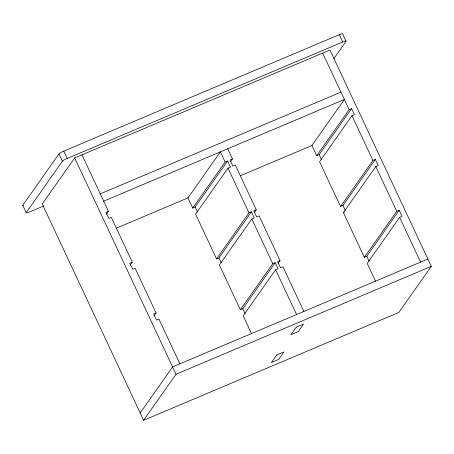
<?xml version="1.0" encoding="UTF-8"?>
<svg xmlns="http://www.w3.org/2000/svg" width="454" height="454" viewBox="0 0 454 454"><rect width="100%" height="100%" fill="white"/><g stroke="black" fill="none" stroke-linecap="round" stroke-linejoin="round"><path stroke-width="0.68" d="M43.862 205.9L29.499 211.973A4.54 0.67 -25.1 0 1 26.196 212.614L22.768 205.293L58.958 153.9A4.54 0.67 -25.1 0 1 63.759 151.12L339.297 34.669A4.54 0.67 -25.1 0 1 342.594 34.022L346.027 41.342L333.826 58.668M26.196 212.614L62.385 161.221A4.54 0.67 -25.1 0 1 67.192 158.44L342.725 41.984A4.54 0.67 -25.1 0 1 346.027 41.342M74.683 157.907L42.267 203.942L143.606 420.285L398.884 312.392L431.3 266.356L329.962 50.014L74.683 157.907L176.021 374.244L143.606 420.285M106.429 214.226L108.455 211.348L81.975 154.82M130.241 265.057L132.267 262.179L111.309 217.449L108.881 218.476L106.02 212.376L108.455 211.348M187.973 197.899L220.389 151.857L225.15 162.027L192.734 208.063L187.973 197.899L116.258 228.209M192.734 208.063L195.169 207.035L227.585 161L230.439 167.1L228.01 168.128L195.595 214.163L216.547 258.894L218.976 257.866L251.397 211.831L254.251 217.931L251.822 218.959L219.401 264.994L240.359 309.724L242.788 308.697L275.203 262.662L278.064 268.762L275.629 269.789L243.213 315.825L251.595 333.718M230.416 161.823L232.448 158.945L227.681 148.776M154.048 315.888L156.074 313.01L135.122 268.28L132.693 269.307L129.833 263.207L132.267 262.179M216.547 258.894L248.962 212.858L251.397 211.831M254.637 212.075L256.255 209.776L235.303 165.04L232.874 166.073L230.013 159.973L232.448 158.945M240.251 175.8L311.966 145.496L344.382 99.454L103.694 201.179M311.966 145.496L316.727 155.66L349.143 109.624L351.572 108.597L354.432 114.692L352.003 115.725L319.582 161.76L340.54 206.491L342.969 205.463L375.384 159.428L378.244 165.528L375.81 166.556L343.394 212.591L364.352 257.322L366.781 256.294L399.197 210.259L402.057 216.359L399.622 217.387L367.207 263.422L375.589 281.315M316.727 155.66L319.156 154.632L351.572 108.597M140.178 412.964L172.594 366.923L427.872 259.035M240.359 309.724L272.775 263.689L275.203 262.662M278.041 263.485L280.067 260.607L259.115 215.877L256.68 216.904L253.826 210.804L256.255 209.776M340.54 206.491L372.955 160.455L375.384 159.428M364.352 257.322L396.768 211.286L399.197 210.259M100.26 193.864L340.954 92.134M225.15 162.027L227.585 161M343.394 212.591L344.609 212.075M156.074 313.01L153.645 314.037L156.499 320.138L158.934 319.111L179.886 363.841M280.067 260.607L277.638 261.635L280.493 267.735L282.927 266.708L303.879 311.438M176.021 374.244L431.3 266.356M339.297 34.669L342.725 41.984M322.663 53.095L349.143 109.624M352.003 115.725L372.955 160.455M375.81 166.556L396.768 211.286M399.622 217.387L420.58 262.117M319.156 154.632L321.443 159.513M342.969 205.463L345.256 210.344M366.781 256.294L369.068 261.175M228.01 168.128L248.962 212.858M251.822 218.959L272.775 263.689M275.629 269.789L296.587 314.52M195.169 207.035L197.45 211.916M218.976 257.866L221.263 262.747M242.788 308.697L245.075 313.578M63.759 151.12L67.192 158.44M58.958 153.9L62.385 161.221M23.421 205.548A4.54 0.67 -25.1 0 1 22.768 205.293M276.645 355.034L271.367 362.525L278.66 359.443L283.937 351.946L276.645 355.034M296.246 327.192L290.969 334.689L298.261 331.607L303.539 324.111L296.246 327.192"/></g></svg>
